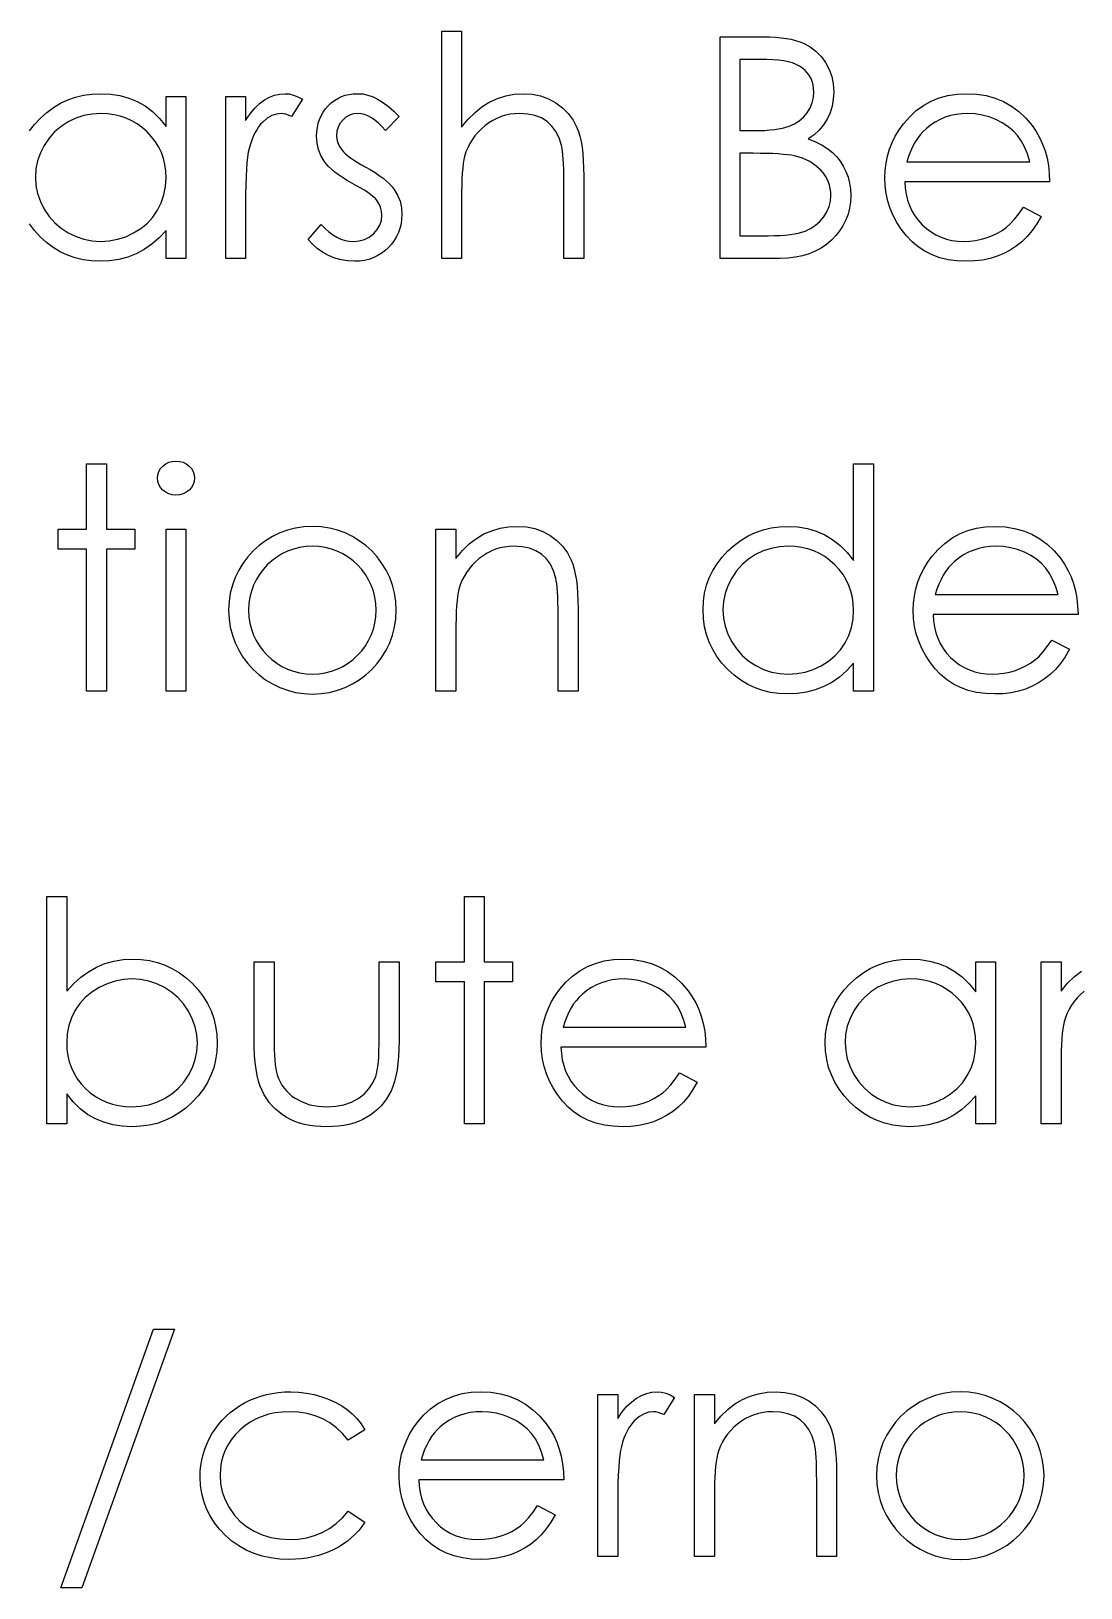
# Model space of a CAD drawing. Header units: millimetres. Extents: x -118 to 176, y -25 to 88.
# Drawn here: x -80.51 to -63.93, y 63.05 to 87.64 of the extents above; entities that cross this region are included whole.
import ezdxf

# ---------------------------------------------------------------- set-up
doc = ezdxf.new("R2010")
doc.units = ezdxf.units.MM

msp = doc.modelspace()

# ---------------------------------------------------------------- linework, layer by layer
at = {"color": 7, "linetype": 'Continuous', "flags": 128}
for points in [[(-74.025, 87.638), (-73.711, 87.638), (-73.711, 87.638), (-73.711, 86.122), (-73.711, 86.122), (-73.607, 86.247), (-73.498, 86.354), (-73.385, 86.445), (-73.265, 86.519), (-73.141, 86.576), (-73.012, 86.617), (-72.878, 86.642), (-72.738, 86.65), (-72.738, 86.65), (-72.596, 86.641), (-72.463, 86.615), (-72.338, 86.569), (-72.222, 86.506), (-72.117, 86.427), (-72.026, 86.337), (-71.95, 86.233), (-71.889, 86.118), (-71.864, 86.052), (-71.842, 85.978), (-71.824, 85.896), (-71.808, 85.805), (-71.797, 85.705), (-71.789, 85.597), (-71.783, 85.48), (-71.782, 85.354), (-71.782, 85.354), (-71.782, 84.048), (-71.782, 84.048), (-72.096, 84.048), (-72.096, 84.048), (-72.096, 85.251), (-72.096, 85.251), (-72.097, 85.355), (-72.098, 85.451), (-72.101, 85.537), (-72.105, 85.615), (-72.11, 85.683), (-72.116, 85.742), (-72.124, 85.792), (-72.132, 85.833), (-72.132, 85.833), (-72.17, 85.951), (-72.221, 86.053), (-72.284, 86.139), (-72.36, 86.21), (-72.449, 86.266), (-72.551, 86.305), (-72.666, 86.329), (-72.793, 86.336), (-72.793, 86.336), (-72.869, 86.334), (-72.943, 86.324), (-73.015, 86.309), (-73.084, 86.288), (-73.152, 86.26), (-73.218, 86.227), (-73.281, 86.187), (-73.343, 86.141), (-73.401, 86.091), (-73.454, 86.038), (-73.502, 85.982), (-73.544, 85.923), (-73.582, 85.862), (-73.614, 85.797), (-73.641, 85.729), (-73.663, 85.659), (-73.663, 85.659), (-73.674, 85.608), (-73.684, 85.547), (-73.692, 85.476), (-73.699, 85.395), (-73.704, 85.304), (-73.708, 85.203), (-73.711, 85.093), (-73.711, 84.973), (-73.711, 84.973), (-73.711, 84.048), (-73.711, 84.048), (-74.025, 84.048), (-74.025, 84.048), (-74.025, 87.638)], [(-69.628, 87.548), (-68.945, 87.548), (-68.945, 87.548), (-68.845, 87.546), (-68.751, 87.542), (-68.662, 87.534), (-68.58, 87.523), (-68.504, 87.509), (-68.434, 87.492), (-68.369, 87.471), (-68.311, 87.448), (-68.206, 87.391), (-68.113, 87.321), (-68.031, 87.237), (-67.961, 87.141), (-67.905, 87.034), (-67.865, 86.922), (-67.841, 86.804), (-67.833, 86.681), (-67.833, 86.681), (-67.839, 86.565), (-67.859, 86.455), (-67.891, 86.35), (-67.936, 86.25), (-67.994, 86.158), (-68.062, 86.075), (-68.144, 86.001), (-68.238, 85.936), (-68.238, 85.936), (-68.119, 85.888), (-68.015, 85.836), (-67.926, 85.78), (-67.851, 85.72), (-67.786, 85.655), (-67.73, 85.584), (-67.681, 85.506), (-67.64, 85.421), (-67.607, 85.332), (-67.583, 85.239), (-67.569, 85.142), (-67.564, 85.041), (-67.564, 85.041), (-67.569, 84.939), (-67.583, 84.841), (-67.607, 84.747), (-67.64, 84.657), (-67.682, 84.571), (-67.735, 84.488), (-67.797, 84.41), (-67.867, 84.336), (-67.947, 84.269), (-68.032, 84.21), (-68.124, 84.161), (-68.222, 84.12), (-68.327, 84.089), (-68.439, 84.066), (-68.557, 84.052), (-68.681, 84.048), (-68.681, 84.048), (-69.628, 84.048), (-69.628, 84.048), (-69.628, 87.548)], [(-69.314, 87.189), (-69.314, 86.067), (-69.314, 86.067), (-69.103, 86.067), (-69.103, 86.067), (-69.01, 86.069), (-68.924, 86.071), (-68.844, 86.077), (-68.77, 86.084), (-68.703, 86.094), (-68.642, 86.106), (-68.587, 86.119), (-68.539, 86.135), (-68.454, 86.174), (-68.377, 86.223), (-68.31, 86.281), (-68.253, 86.349), (-68.207, 86.424), (-68.174, 86.504), (-68.153, 86.587), (-68.147, 86.674), (-68.147, 86.674), (-68.15, 86.732), (-68.158, 86.788), (-68.172, 86.84), (-68.191, 86.889), (-68.217, 86.934), (-68.247, 86.976), (-68.283, 87.016), (-68.325, 87.051), (-68.372, 87.084), (-68.426, 87.112), (-68.486, 87.135), (-68.554, 87.155), (-68.627, 87.169), (-68.707, 87.18), (-68.794, 87.187), (-68.888, 87.189), (-68.888, 87.189), (-69.314, 87.189)], [(-78.064, 86.606), (-78.064, 84.048), (-78.064, 84.048), (-78.378, 84.048), (-78.378, 84.048), (-78.378, 84.49), (-78.378, 84.49), (-78.487, 84.372), (-78.601, 84.272), (-78.723, 84.187), (-78.85, 84.12), (-78.984, 84.069), (-79.124, 84.032), (-79.27, 84.01), (-79.423, 84.003), (-79.423, 84.003), (-79.558, 84.009), (-79.688, 84.028), (-79.814, 84.058), (-79.934, 84.1), (-80.049, 84.154), (-80.16, 84.221), (-80.265, 84.3), (-80.366, 84.391), (-80.457, 84.49), (-80.537, 84.595)], [(-80.535, 86.061), (-80.455, 86.165), (-80.362, 86.264), (-80.261, 86.355), (-80.155, 86.433), (-80.044, 86.5), (-79.927, 86.554), (-79.806, 86.596), (-79.68, 86.627), (-79.549, 86.644), (-79.413, 86.65), (-79.413, 86.65), (-79.256, 86.643), (-79.108, 86.62), (-78.967, 86.58), (-78.834, 86.526), (-78.708, 86.456), (-78.59, 86.366), (-78.48, 86.259), (-78.378, 86.132), (-78.378, 86.132), (-78.378, 86.606), (-78.378, 86.606), (-78.064, 86.606)], [(-77.436, 86.606), (-77.121, 86.606), (-77.121, 86.606), (-77.121, 86.229), (-77.121, 86.229), (-77.05, 86.333), (-76.976, 86.421), (-76.901, 86.493), (-76.824, 86.551), (-76.745, 86.594), (-76.664, 86.626), (-76.582, 86.644), (-76.497, 86.65), (-76.497, 86.65), (-76.432, 86.645), (-76.365, 86.629), (-76.296, 86.601), (-76.224, 86.563), (-76.224, 86.563), (-76.397, 86.291), (-76.397, 86.291), (-76.442, 86.31), (-76.484, 86.325), (-76.523, 86.334), (-76.557, 86.336), (-76.557, 86.336), (-76.632, 86.328), (-76.706, 86.303), (-76.779, 86.261), (-76.85, 86.202), (-76.885, 86.166), (-76.917, 86.125), (-76.946, 86.08), (-76.974, 86.031), (-77, 85.976), (-77.024, 85.917), (-77.046, 85.853), (-77.065, 85.785), (-77.065, 85.785), (-77.079, 85.724), (-77.09, 85.649), (-77.1, 85.56), (-77.107, 85.457), (-77.114, 85.341), (-77.118, 85.21), (-77.121, 85.066), (-77.121, 84.907), (-77.121, 84.907), (-77.121, 84.048), (-77.121, 84.048), (-77.436, 84.048), (-77.436, 84.048), (-77.436, 86.606)], [(-74.698, 86.287), (-74.912, 86.067), (-74.912, 86.067), (-74.968, 86.13), (-75.024, 86.185), (-75.08, 86.231), (-75.135, 86.269), (-75.19, 86.298), (-75.245, 86.32), (-75.299, 86.332), (-75.353, 86.336), (-75.353, 86.336), (-75.419, 86.33), (-75.48, 86.31), (-75.537, 86.278), (-75.588, 86.233), (-75.631, 86.179), (-75.661, 86.121), (-75.679, 86.059), (-75.686, 85.992), (-75.686, 85.992), (-75.68, 85.932), (-75.664, 85.874), (-75.637, 85.816), (-75.599, 85.76), (-75.599, 85.76), (-75.574, 85.731), (-75.543, 85.702), (-75.507, 85.67), (-75.464, 85.638), (-75.415, 85.604), (-75.36, 85.57), (-75.3, 85.534), (-75.233, 85.496), (-75.233, 85.496), (-75.152, 85.45), (-75.078, 85.405), (-75.01, 85.359), (-74.949, 85.314), (-74.895, 85.269), (-74.847, 85.225), (-74.806, 85.181), (-74.773, 85.137), (-74.773, 85.137), (-74.721, 85.047), (-74.683, 84.951), (-74.661, 84.849), (-74.654, 84.742), (-74.654, 84.742), (-74.657, 84.666), (-74.667, 84.593), (-74.684, 84.523), (-74.707, 84.457), (-74.738, 84.392), (-74.774, 84.331), (-74.818, 84.273), (-74.868, 84.218), (-74.923, 84.167), (-74.982, 84.124), (-75.043, 84.087), (-75.109, 84.057), (-75.177, 84.033), (-75.249, 84.016), (-75.325, 84.007), (-75.403, 84.003), (-75.403, 84.003), (-75.509, 84.009), (-75.612, 84.026), (-75.713, 84.055), (-75.812, 84.095), (-75.905, 84.145), (-75.99, 84.205), (-76.066, 84.273), (-76.134, 84.349), (-76.134, 84.349), (-75.926, 84.586), (-75.926, 84.586), (-75.866, 84.523), (-75.805, 84.469), (-75.742, 84.422), (-75.68, 84.384), (-75.616, 84.355), (-75.551, 84.334), (-75.486, 84.321), (-75.419, 84.317), (-75.419, 84.317), (-75.329, 84.325), (-75.245, 84.348), (-75.169, 84.386), (-75.099, 84.44), (-75.042, 84.504), (-75.001, 84.574), (-74.976, 84.648), (-74.968, 84.729), (-74.968, 84.729), (-74.973, 84.795), (-74.989, 84.858), (-75.016, 84.917), (-75.054, 84.973), (-75.054, 84.973), (-75.078, 84.999), (-75.11, 85.028), (-75.149, 85.059), (-75.193, 85.091), (-75.245, 85.125), (-75.304, 85.16), (-75.369, 85.197), (-75.442, 85.236), (-75.442, 85.236), (-75.519, 85.28), (-75.591, 85.325), (-75.655, 85.369), (-75.714, 85.412), (-75.766, 85.456), (-75.811, 85.499), (-75.85, 85.543), (-75.883, 85.585), (-75.883, 85.585), (-75.934, 85.674), (-75.97, 85.771), (-75.993, 85.871), (-76, 85.979), (-76, 85.979), (-75.997, 86.05), (-75.988, 86.118), (-75.974, 86.182), (-75.954, 86.244), (-75.928, 86.302), (-75.897, 86.357), (-75.859, 86.41), (-75.817, 86.459), (-75.769, 86.504), (-75.719, 86.542), (-75.665, 86.575), (-75.609, 86.603), (-75.55, 86.624), (-75.487, 86.639), (-75.422, 86.648), (-75.353, 86.65), (-75.353, 86.65), (-75.272, 86.645), (-75.191, 86.628), (-75.109, 86.599), (-75.027, 86.559), (-74.945, 86.508), (-74.863, 86.446), (-74.78, 86.372), (-74.698, 86.287)], [(-64.836, 84.856), (-64.557, 84.709), (-64.557, 84.709), (-64.626, 84.592), (-64.7, 84.487), (-64.778, 84.393), (-64.862, 84.311), (-64.951, 84.241), (-65.045, 84.179), (-65.146, 84.126), (-65.251, 84.082), (-65.362, 84.047), (-65.481, 84.023), (-65.606, 84.008), (-65.739, 84.003), (-65.739, 84.003), (-65.886, 84.009), (-66.025, 84.028), (-66.155, 84.06), (-66.278, 84.104), (-66.392, 84.161), (-66.497, 84.23), (-66.596, 84.312), (-66.685, 84.407), (-66.765, 84.509), (-66.834, 84.615), (-66.892, 84.724), (-66.94, 84.837), (-66.978, 84.953), (-67.004, 85.072), (-67.02, 85.194), (-67.025, 85.32), (-67.025, 85.32), (-67.02, 85.437), (-67.007, 85.552), (-66.984, 85.664), (-66.952, 85.773), (-66.91, 85.878), (-66.86, 85.979), (-66.8, 86.078), (-66.731, 86.174), (-66.731, 86.174), (-66.633, 86.285), (-66.528, 86.383), (-66.415, 86.464), (-66.294, 86.531), (-66.165, 86.583), (-66.028, 86.621), (-65.884, 86.643), (-65.731, 86.65), (-65.731, 86.65), (-65.574, 86.643), (-65.425, 86.619), (-65.284, 86.58), (-65.151, 86.525), (-65.026, 86.454), (-64.91, 86.367), (-64.801, 86.265), (-64.701, 86.147), (-64.701, 86.147), (-64.637, 86.055), (-64.581, 85.958), (-64.534, 85.855), (-64.495, 85.747), (-64.464, 85.634), (-64.442, 85.515), (-64.428, 85.39), (-64.423, 85.259), (-64.423, 85.259), (-66.711, 85.259), (-66.711, 85.259), (-66.705, 85.158), (-66.691, 85.062), (-66.668, 84.97), (-66.638, 84.883), (-66.6, 84.801), (-66.553, 84.723), (-66.499, 84.65), (-66.436, 84.581), (-66.368, 84.52), (-66.295, 84.466), (-66.219, 84.42), (-66.138, 84.383), (-66.054, 84.354), (-65.966, 84.334), (-65.874, 84.321), (-65.778, 84.317), (-65.778, 84.317), (-65.684, 84.321), (-65.592, 84.332), (-65.501, 84.351), (-65.411, 84.377), (-65.325, 84.409), (-65.246, 84.447), (-65.174, 84.489), (-65.108, 84.536), (-65.044, 84.593), (-64.977, 84.666), (-64.908, 84.752), (-64.836, 84.856)], [(-79.409, 86.336), (-79.546, 86.328), (-79.678, 86.303), (-79.804, 86.262), (-79.925, 86.205), (-80.037, 86.132), (-80.138, 86.046), (-80.226, 85.947), (-80.302, 85.834), (-80.363, 85.714), (-80.407, 85.589), (-80.434, 85.461), (-80.442, 85.33), (-80.442, 85.33), (-80.433, 85.2), (-80.407, 85.072), (-80.363, 84.947), (-80.301, 84.825), (-80.224, 84.712), (-80.136, 84.612), (-80.035, 84.525), (-79.922, 84.451), (-79.8, 84.392), (-79.675, 84.351), (-79.545, 84.326), (-79.411, 84.317), (-79.411, 84.317), (-79.275, 84.326), (-79.143, 84.35), (-79.015, 84.391), (-78.89, 84.45), (-78.774, 84.522), (-78.672, 84.606), (-78.585, 84.702), (-78.511, 84.809), (-78.453, 84.926), (-78.411, 85.051), (-78.386, 85.182), (-78.378, 85.321), (-78.378, 85.321), (-78.383, 85.427), (-78.397, 85.529), (-78.42, 85.626), (-78.452, 85.719), (-78.494, 85.807), (-78.545, 85.891), (-78.606, 85.97), (-78.676, 86.045), (-78.752, 86.113), (-78.833, 86.173), (-78.918, 86.223), (-79.008, 86.263), (-79.101, 86.296), (-79.2, 86.318), (-79.302, 86.332), (-79.409, 86.336)], [(-64.737, 85.574), (-64.774, 85.698), (-64.82, 85.808), (-64.872, 85.906), (-64.932, 85.99), (-65.001, 86.064), (-65.081, 86.131), (-65.171, 86.19), (-65.271, 86.241), (-65.378, 86.283), (-65.488, 86.312), (-65.6, 86.331), (-65.715, 86.336), (-65.715, 86.336), (-65.809, 86.333), (-65.9, 86.322), (-65.988, 86.303), (-66.071, 86.277), (-66.152, 86.242), (-66.23, 86.202), (-66.303, 86.153), (-66.374, 86.097), (-66.374, 86.097), (-66.423, 86.05), (-66.469, 85.998), (-66.511, 85.942), (-66.551, 85.879), (-66.587, 85.81), (-66.621, 85.737), (-66.651, 85.658), (-66.678, 85.574), (-66.678, 85.574), (-64.737, 85.574)], [(-69.314, 85.708), (-69.314, 84.407), (-69.314, 84.407), (-68.866, 84.407), (-68.866, 84.407), (-68.77, 84.408), (-68.681, 84.411), (-68.599, 84.417), (-68.523, 84.425), (-68.454, 84.435), (-68.391, 84.448), (-68.335, 84.462), (-68.286, 84.479), (-68.198, 84.52), (-68.12, 84.572), (-68.05, 84.634), (-67.99, 84.706), (-67.941, 84.785), (-67.906, 84.867), (-67.885, 84.953), (-67.878, 85.041), (-67.878, 85.041), (-67.88, 85.097), (-67.888, 85.151), (-67.9, 85.203), (-67.916, 85.253), (-67.937, 85.301), (-67.964, 85.348), (-67.995, 85.393), (-68.031, 85.435), (-68.114, 85.513), (-68.212, 85.578), (-68.325, 85.629), (-68.451, 85.667), (-68.451, 85.667), (-68.502, 85.677), (-68.562, 85.685), (-68.631, 85.692), (-68.708, 85.698), (-68.794, 85.703), (-68.89, 85.705), (-68.993, 85.707), (-69.106, 85.708), (-69.106, 85.708), (-69.314, 85.708)], [(-79.634, 80.804), (-79.32, 80.804), (-79.32, 80.804), (-79.32, 79.772), (-79.32, 79.772), (-78.871, 79.772), (-78.871, 79.772), (-78.871, 79.458), (-78.871, 79.458), (-79.32, 79.458), (-79.32, 79.458), (-79.32, 77.215), (-79.32, 77.215), (-79.634, 77.215), (-79.634, 77.215), (-79.634, 79.458), (-79.634, 79.458), (-80.083, 79.458), (-80.083, 79.458), (-80.083, 79.772), (-80.083, 79.772), (-79.634, 79.772), (-79.634, 79.772), (-79.634, 80.804)], [(-78.222, 80.849), (-78.164, 80.844), (-78.11, 80.83), (-78.06, 80.804), (-78.015, 80.77), (-77.978, 80.729), (-77.951, 80.682), (-77.935, 80.633), (-77.929, 80.579), (-77.929, 80.579), (-77.935, 80.526), (-77.951, 80.477), (-77.978, 80.431), (-78.015, 80.39), (-78.06, 80.356), (-78.11, 80.33), (-78.164, 80.316), (-78.222, 80.311), (-78.222, 80.311), (-78.28, 80.316), (-78.332, 80.33), (-78.382, 80.356), (-78.427, 80.39), (-78.464, 80.431), (-78.491, 80.477), (-78.507, 80.526), (-78.513, 80.579), (-78.513, 80.579), (-78.507, 80.633), (-78.491, 80.682), (-78.464, 80.729), (-78.427, 80.77), (-78.382, 80.804), (-78.332, 80.83), (-78.28, 80.844), (-78.222, 80.849)], [(-67.205, 80.804), (-67.205, 77.215), (-67.205, 77.215), (-67.519, 77.215), (-67.519, 77.215), (-67.519, 77.657), (-67.519, 77.657), (-67.628, 77.539), (-67.742, 77.438), (-67.864, 77.354), (-67.991, 77.287), (-68.125, 77.236), (-68.265, 77.199), (-68.411, 77.177), (-68.564, 77.17), (-68.564, 77.17), (-68.699, 77.176), (-68.829, 77.194), (-68.955, 77.224), (-69.075, 77.266), (-69.19, 77.321), (-69.301, 77.388), (-69.406, 77.466), (-69.507, 77.557), (-69.598, 77.657), (-69.678, 77.761), (-69.744, 77.871), (-69.8, 77.987), (-69.842, 78.108), (-69.873, 78.233), (-69.891, 78.364), (-69.897, 78.5), (-69.897, 78.5), (-69.891, 78.634), (-69.873, 78.763), (-69.842, 78.886), (-69.798, 79.005), (-69.743, 79.119), (-69.676, 79.227), (-69.596, 79.332), (-69.503, 79.431), (-69.402, 79.521), (-69.296, 79.6), (-69.185, 79.666), (-69.068, 79.72), (-68.947, 79.763), (-68.821, 79.793), (-68.69, 79.811), (-68.554, 79.817), (-68.554, 79.817), (-68.397, 79.809), (-68.249, 79.783), (-68.108, 79.741), (-67.975, 79.682), (-67.849, 79.606), (-67.731, 79.514), (-67.621, 79.403), (-67.519, 79.277), (-67.519, 79.277), (-67.519, 80.804), (-67.519, 80.804), (-67.205, 80.804)], [(-78.378, 79.772), (-78.064, 79.772), (-78.064, 79.772), (-78.064, 77.215), (-78.064, 77.215), (-78.378, 77.215), (-78.378, 77.215), (-78.378, 79.772)], [(-74.115, 79.772), (-73.801, 79.772), (-73.801, 79.772), (-73.801, 79.311), (-73.801, 79.311), (-73.698, 79.434), (-73.59, 79.54), (-73.476, 79.627), (-73.357, 79.697), (-73.233, 79.749), (-73.103, 79.787), (-72.968, 79.809), (-72.828, 79.817), (-72.828, 79.817), (-72.686, 79.808), (-72.553, 79.781), (-72.428, 79.736), (-72.312, 79.673), (-72.207, 79.594), (-72.115, 79.503), (-72.04, 79.399), (-71.979, 79.283), (-71.954, 79.218), (-71.932, 79.143), (-71.914, 79.061), (-71.898, 78.97), (-71.887, 78.871), (-71.878, 78.763), (-71.873, 78.646), (-71.871, 78.521), (-71.871, 78.521), (-71.871, 77.215), (-71.871, 77.215), (-72.186, 77.215), (-72.186, 77.215), (-72.186, 78.418), (-72.186, 78.418), (-72.186, 78.522), (-72.188, 78.617), (-72.19, 78.704), (-72.195, 78.782), (-72.2, 78.85), (-72.207, 78.908), (-72.214, 78.959), (-72.223, 79), (-72.223, 79), (-72.259, 79.117), (-72.308, 79.22), (-72.371, 79.306), (-72.448, 79.377), (-72.538, 79.432), (-72.64, 79.471), (-72.755, 79.495), (-72.883, 79.503), (-72.883, 79.503), (-72.958, 79.5), (-73.032, 79.491), (-73.104, 79.476), (-73.173, 79.455), (-73.241, 79.427), (-73.307, 79.394), (-73.371, 79.354), (-73.433, 79.308), (-73.491, 79.258), (-73.544, 79.205), (-73.591, 79.149), (-73.634, 79.09), (-73.671, 79.028), (-73.704, 78.964), (-73.731, 78.896), (-73.753, 78.826), (-73.753, 78.826), (-73.764, 78.774), (-73.774, 78.712), (-73.782, 78.641), (-73.789, 78.56), (-73.794, 78.47), (-73.798, 78.369), (-73.8, 78.259), (-73.801, 78.139), (-73.801, 78.139), (-73.801, 77.215), (-73.801, 77.215), (-74.115, 77.215), (-74.115, 77.215), (-74.115, 79.772)], [(-64.388, 78.022), (-64.109, 77.876), (-64.109, 77.876), (-64.177, 77.759), (-64.251, 77.653), (-64.33, 77.559), (-64.414, 77.478), (-64.503, 77.407), (-64.597, 77.346), (-64.697, 77.292), (-64.802, 77.248), (-64.914, 77.214), (-65.032, 77.189), (-65.158, 77.175), (-65.29, 77.17), (-65.29, 77.17), (-65.437, 77.176), (-65.576, 77.195), (-65.707, 77.226), (-65.829, 77.271), (-65.943, 77.327), (-66.049, 77.397), (-66.147, 77.479), (-66.236, 77.574), (-66.316, 77.676), (-66.385, 77.782), (-66.443, 77.891), (-66.491, 78.004), (-66.529, 78.12), (-66.556, 78.238), (-66.571, 78.361), (-66.577, 78.486), (-66.577, 78.486), (-66.572, 78.604), (-66.558, 78.719), (-66.535, 78.831), (-66.503, 78.939), (-66.462, 79.044), (-66.411, 79.146), (-66.351, 79.245), (-66.282, 79.34), (-66.282, 79.34), (-66.185, 79.452), (-66.08, 79.549), (-65.967, 79.631), (-65.845, 79.698), (-65.716, 79.75), (-65.58, 79.788), (-65.435, 79.809), (-65.282, 79.817), (-65.282, 79.817), (-65.125, 79.809), (-64.976, 79.786), (-64.835, 79.746), (-64.703, 79.692), (-64.578, 79.621), (-64.461, 79.534), (-64.353, 79.431), (-64.252, 79.314), (-64.252, 79.314), (-64.188, 79.222), (-64.133, 79.125), (-64.085, 79.022), (-64.046, 78.914), (-64.015, 78.8), (-63.993, 78.681), (-63.98, 78.556), (-63.974, 78.426), (-63.974, 78.426), (-66.263, 78.426), (-66.263, 78.426), (-66.256, 78.325), (-66.242, 78.228), (-66.22, 78.137), (-66.189, 78.05), (-66.151, 77.968), (-66.105, 77.89), (-66.05, 77.817), (-65.988, 77.748), (-65.919, 77.686), (-65.847, 77.632), (-65.77, 77.587), (-65.69, 77.55), (-65.606, 77.521), (-65.517, 77.501), (-65.425, 77.488), (-65.329, 77.484), (-65.329, 77.484), (-65.235, 77.487), (-65.144, 77.498), (-65.052, 77.517), (-64.963, 77.543), (-64.876, 77.576), (-64.797, 77.613), (-64.725, 77.656), (-64.659, 77.703), (-64.595, 77.759), (-64.529, 77.832), (-64.459, 77.919), (-64.388, 78.022)], [(-68.55, 79.503), (-68.687, 79.495), (-68.819, 79.47), (-68.945, 79.429), (-69.066, 79.371), (-69.178, 79.299), (-69.279, 79.213), (-69.367, 79.114), (-69.444, 79.001), (-69.505, 78.88), (-69.548, 78.756), (-69.575, 78.628), (-69.583, 78.497), (-69.583, 78.497), (-69.574, 78.366), (-69.548, 78.239), (-69.504, 78.114), (-69.442, 77.992), (-69.365, 77.878), (-69.277, 77.778), (-69.176, 77.691), (-69.063, 77.618), (-68.942, 77.559), (-68.816, 77.517), (-68.686, 77.492), (-68.552, 77.484), (-68.552, 77.484), (-68.416, 77.492), (-68.284, 77.517), (-68.156, 77.558), (-68.031, 77.616), (-67.915, 77.688), (-67.813, 77.773), (-67.726, 77.869), (-67.652, 77.976), (-67.594, 78.093), (-67.552, 78.218), (-67.527, 78.349), (-67.519, 78.488), (-67.519, 78.488), (-67.524, 78.594), (-67.538, 78.695), (-67.561, 78.793), (-67.593, 78.885), (-67.635, 78.974), (-67.686, 79.058), (-67.747, 79.137), (-67.817, 79.212), (-67.893, 79.28), (-67.974, 79.34), (-68.059, 79.389), (-68.149, 79.43), (-68.242, 79.462), (-68.341, 79.485), (-68.443, 79.499), (-68.55, 79.503)], [(-64.288, 78.74), (-64.325, 78.864), (-64.371, 78.975), (-64.423, 79.073), (-64.484, 79.157), (-64.552, 79.231), (-64.632, 79.298), (-64.722, 79.356), (-64.822, 79.408), (-64.929, 79.45), (-65.039, 79.479), (-65.151, 79.497), (-65.266, 79.503), (-65.266, 79.503), (-65.36, 79.499), (-65.451, 79.488), (-65.539, 79.469), (-65.622, 79.443), (-65.704, 79.409), (-65.781, 79.368), (-65.854, 79.319), (-65.925, 79.263), (-65.925, 79.263), (-65.974, 79.217), (-66.02, 79.165), (-66.063, 79.108), (-66.102, 79.046), (-66.138, 78.977), (-66.172, 78.904), (-66.202, 78.825), (-66.23, 78.74), (-66.23, 78.74), (-64.288, 78.74)], [(-80.262, 70.381), (-80.263, 73.971), (-80.263, 73.971), (-79.948, 73.971), (-79.948, 73.971), (-79.948, 72.475), (-79.948, 72.475), (-79.84, 72.595), (-79.725, 72.698), (-79.604, 72.785), (-79.477, 72.857), (-79.343, 72.912), (-79.204, 72.952), (-79.057, 72.976), (-78.905, 72.984), (-78.905, 72.984), (-78.77, 72.977), (-78.639, 72.959), (-78.513, 72.929), (-78.393, 72.887), (-78.278, 72.832), (-78.167, 72.766), (-78.062, 72.687), (-77.961, 72.596), (-77.87, 72.496), (-77.79, 72.392), (-77.723, 72.282), (-77.668, 72.167), (-77.625, 72.047), (-77.595, 71.922), (-77.577, 71.791), (-77.57, 71.655), (-77.57, 71.655), (-77.577, 71.521), (-77.595, 71.392), (-77.626, 71.268), (-77.669, 71.149), (-77.724, 71.035), (-77.792, 70.926), (-77.872, 70.822), (-77.965, 70.723), (-78.066, 70.632), (-78.172, 70.554), (-78.283, 70.487), (-78.4, 70.433), (-78.521, 70.39), (-78.647, 70.36), (-78.779, 70.343), (-78.915, 70.336), (-78.915, 70.336), (-79.071, 70.344), (-79.219, 70.367), (-79.359, 70.406), (-79.492, 70.46), (-79.617, 70.532), (-79.735, 70.621), (-79.845, 70.729), (-79.948, 70.854), (-79.948, 70.854), (-79.948, 70.381), (-79.948, 70.381), (-80.263, 70.381)], [(-73.666, 73.971), (-73.352, 73.971), (-73.352, 73.971), (-73.352, 72.939), (-73.352, 72.939), (-72.904, 72.939), (-72.904, 72.939), (-72.904, 72.625), (-72.904, 72.625), (-73.352, 72.625), (-73.352, 72.625), (-73.352, 70.381), (-73.352, 70.381), (-73.666, 70.381), (-73.666, 70.381), (-73.666, 72.625), (-73.666, 72.625), (-74.115, 72.625), (-74.115, 72.625), (-74.115, 72.939), (-74.115, 72.939), (-73.666, 72.939), (-73.666, 72.939), (-73.666, 73.971)], [(-76.987, 72.939), (-76.673, 72.939), (-76.673, 72.939), (-76.673, 71.753), (-76.673, 71.753), (-76.672, 71.648), (-76.67, 71.553), (-76.666, 71.465), (-76.66, 71.386), (-76.653, 71.316), (-76.645, 71.253), (-76.635, 71.2), (-76.623, 71.155), (-76.623, 71.155), (-76.602, 71.098), (-76.577, 71.044), (-76.548, 70.993), (-76.515, 70.946), (-76.477, 70.901), (-76.435, 70.859), (-76.39, 70.821), (-76.339, 70.786), (-76.229, 70.727), (-76.108, 70.684), (-75.978, 70.659), (-75.838, 70.65), (-75.838, 70.65), (-75.698, 70.659), (-75.569, 70.683), (-75.451, 70.725), (-75.344, 70.782), (-75.251, 70.853), (-75.173, 70.935), (-75.111, 71.027), (-75.064, 71.129), (-75.064, 71.129), (-75.052, 71.171), (-75.042, 71.223), (-75.033, 71.286), (-75.025, 71.359), (-75.02, 71.442), (-75.016, 71.535), (-75.013, 71.639), (-75.013, 71.753), (-75.013, 71.753), (-75.013, 72.939), (-75.013, 72.939), (-74.698, 72.939), (-74.698, 72.939), (-74.698, 71.694), (-74.698, 71.694), (-74.701, 71.567), (-74.706, 71.448), (-74.716, 71.336), (-74.73, 71.234), (-74.747, 71.138), (-74.769, 71.052), (-74.795, 70.974), (-74.825, 70.903), (-74.858, 70.838), (-74.895, 70.777), (-74.937, 70.72), (-74.982, 70.666), (-75.032, 70.615), (-75.085, 70.569), (-75.143, 70.526), (-75.205, 70.486), (-75.27, 70.451), (-75.339, 70.42), (-75.413, 70.395), (-75.49, 70.374), (-75.572, 70.357), (-75.658, 70.345), (-75.747, 70.338), (-75.841, 70.336), (-75.841, 70.336), (-75.934, 70.338), (-76.024, 70.345), (-76.109, 70.357), (-76.191, 70.374), (-76.269, 70.395), (-76.343, 70.42), (-76.413, 70.451), (-76.479, 70.486), (-76.54, 70.526), (-76.598, 70.569), (-76.652, 70.616), (-76.702, 70.667), (-76.748, 70.721), (-76.789, 70.779), (-76.827, 70.841), (-76.861, 70.906), (-76.89, 70.978), (-76.916, 71.058), (-76.938, 71.147), (-76.955, 71.244), (-76.969, 71.349), (-76.979, 71.463), (-76.985, 71.586), (-76.987, 71.717), (-76.987, 71.717), (-76.987, 72.939)], [(-70.266, 71.189), (-69.987, 71.042), (-69.987, 71.042), (-70.056, 70.925), (-70.129, 70.82), (-70.208, 70.726), (-70.292, 70.645), (-70.381, 70.574), (-70.475, 70.512), (-70.575, 70.459), (-70.68, 70.415), (-70.792, 70.381), (-70.91, 70.356), (-71.036, 70.341), (-71.168, 70.336), (-71.168, 70.336), (-71.315, 70.343), (-71.454, 70.362), (-71.585, 70.393), (-71.707, 70.437), (-71.821, 70.494), (-71.927, 70.563), (-72.025, 70.646), (-72.114, 70.74), (-72.194, 70.843), (-72.263, 70.948), (-72.322, 71.058), (-72.369, 71.171), (-72.407, 71.286), (-72.434, 71.405), (-72.449, 71.528), (-72.455, 71.653), (-72.455, 71.653), (-72.45, 71.771), (-72.437, 71.886), (-72.413, 71.997), (-72.381, 72.106), (-72.34, 72.211), (-72.289, 72.313), (-72.229, 72.412), (-72.16, 72.507), (-72.16, 72.507), (-72.063, 72.618), (-71.958, 72.716), (-71.845, 72.797), (-71.724, 72.865), (-71.595, 72.916), (-71.458, 72.954), (-71.313, 72.976), (-71.161, 72.984), (-71.161, 72.984), (-71.003, 72.976), (-70.854, 72.952), (-70.713, 72.913), (-70.581, 72.858), (-70.456, 72.787), (-70.34, 72.701), (-70.231, 72.598), (-70.131, 72.48), (-70.131, 72.48), (-70.066, 72.389), (-70.011, 72.292), (-69.963, 72.189), (-69.924, 72.081), (-69.894, 71.967), (-69.871, 71.848), (-69.858, 71.723), (-69.852, 71.593), (-69.852, 71.593), (-72.141, 71.593), (-72.141, 71.593), (-72.134, 71.492), (-72.12, 71.395), (-72.098, 71.303), (-72.067, 71.216), (-72.029, 71.134), (-71.983, 71.056), (-71.928, 70.983), (-71.866, 70.915), (-71.797, 70.853), (-71.725, 70.799), (-71.649, 70.753), (-71.568, 70.716), (-71.484, 70.688), (-71.395, 70.667), (-71.304, 70.655), (-71.208, 70.65), (-71.208, 70.65), (-71.114, 70.654), (-71.022, 70.665), (-70.931, 70.684), (-70.841, 70.71), (-70.755, 70.742), (-70.675, 70.78), (-70.603, 70.822), (-70.537, 70.869), (-70.473, 70.926), (-70.407, 70.999), (-70.337, 71.086), (-70.266, 71.189)], [(-65.275, 72.939), (-65.275, 70.381), (-65.275, 70.381), (-65.589, 70.381), (-65.589, 70.381), (-65.589, 70.824), (-65.589, 70.824), (-65.698, 70.706), (-65.812, 70.605), (-65.934, 70.521), (-66.062, 70.453), (-66.196, 70.402), (-66.335, 70.366), (-66.482, 70.343), (-66.634, 70.336), (-66.634, 70.336), (-66.769, 70.343), (-66.9, 70.361), (-67.025, 70.391), (-67.146, 70.433), (-67.261, 70.488), (-67.372, 70.554), (-67.477, 70.633), (-67.577, 70.724), (-67.669, 70.824), (-67.748, 70.928), (-67.815, 71.038), (-67.87, 71.154), (-67.913, 71.274), (-67.943, 71.4), (-67.961, 71.531), (-67.968, 71.667), (-67.968, 71.667), (-67.961, 71.8), (-67.943, 71.929), (-67.912, 72.053), (-67.869, 72.172), (-67.813, 72.285), (-67.746, 72.394), (-67.666, 72.499), (-67.574, 72.597), (-67.473, 72.688), (-67.366, 72.766), (-67.255, 72.833), (-67.139, 72.887), (-67.018, 72.93), (-66.891, 72.96), (-66.76, 72.977), (-66.624, 72.984), (-66.624, 72.984), (-66.468, 72.976), (-66.319, 72.953), (-66.178, 72.914), (-66.045, 72.86), (-65.92, 72.789), (-65.801, 72.699), (-65.692, 72.592), (-65.589, 72.466), (-65.589, 72.466), (-65.589, 72.939), (-65.589, 72.939), (-65.275, 72.939)], [(-64.557, 72.939), (-64.243, 72.939), (-64.243, 72.939), (-64.243, 72.478), (-64.243, 72.478), (-64.14, 72.601), (-64.032, 72.707), (-63.919, 72.794)], [(-63.875, 72.475), (-63.933, 72.424), (-63.986, 72.372), (-64.034, 72.316), (-64.076, 72.257), (-64.114, 72.195), (-64.146, 72.131), (-64.173, 72.062), (-64.195, 71.992), (-64.195, 71.992), (-64.206, 71.94), (-64.216, 71.879), (-64.224, 71.808), (-64.231, 71.727), (-64.236, 71.636), (-64.24, 71.536), (-64.243, 71.426), (-64.243, 71.306), (-64.243, 71.306), (-64.243, 70.381), (-64.243, 70.381), (-64.557, 70.381), (-64.557, 70.381), (-64.557, 72.939)], [(-78.918, 70.65), (-78.78, 70.659), (-78.649, 70.683), (-78.522, 70.725), (-78.401, 70.782), (-78.289, 70.854), (-78.189, 70.941), (-78.1, 71.04), (-78.025, 71.152), (-77.963, 71.272), (-77.919, 71.397), (-77.893, 71.524), (-77.884, 71.655), (-77.884, 71.655), (-77.893, 71.786), (-77.919, 71.915), (-77.964, 72.039), (-78.026, 72.161), (-78.102, 72.275), (-78.191, 72.375), (-78.292, 72.462), (-78.405, 72.536), (-78.525, 72.595), (-78.651, 72.636), (-78.78, 72.661), (-78.913, 72.67), (-78.913, 72.67), (-79.049, 72.661), (-79.181, 72.636), (-79.31, 72.595), (-79.435, 72.536), (-79.552, 72.463), (-79.654, 72.379), (-79.742, 72.283), (-79.816, 72.175), (-79.874, 72.058), (-79.915, 71.934), (-79.94, 71.803), (-79.948, 71.665), (-79.948, 71.665), (-79.944, 71.559), (-79.929, 71.457), (-79.906, 71.36), (-79.874, 71.267), (-79.832, 71.179), (-79.781, 71.095), (-79.721, 71.016), (-79.651, 70.941), (-79.575, 70.873), (-79.493, 70.814), (-79.409, 70.764), (-79.319, 70.723), (-79.225, 70.691), (-79.127, 70.669), (-79.024, 70.655), (-78.918, 70.65)], [(-70.166, 71.907), (-70.204, 72.031), (-70.249, 72.142), (-70.302, 72.239), (-70.362, 72.323), (-70.431, 72.398), (-70.511, 72.464), (-70.6, 72.523), (-70.701, 72.574), (-70.807, 72.616), (-70.917, 72.646), (-71.029, 72.664), (-71.144, 72.67), (-71.144, 72.67), (-71.238, 72.666), (-71.33, 72.655), (-71.417, 72.636), (-71.501, 72.61), (-71.582, 72.576), (-71.659, 72.535), (-71.733, 72.486), (-71.803, 72.43), (-71.803, 72.43), (-71.853, 72.384), (-71.898, 72.332), (-71.941, 72.275), (-71.98, 72.213), (-72.017, 72.144), (-72.05, 72.07), (-72.08, 71.992), (-72.108, 71.907), (-72.108, 71.907), (-70.166, 71.907)], [(-66.62, 72.67), (-66.758, 72.661), (-66.889, 72.637), (-67.016, 72.595), (-67.137, 72.538), (-67.249, 72.466), (-67.349, 72.379), (-67.438, 72.281), (-67.514, 72.168), (-67.575, 72.047), (-67.618, 71.922), (-67.645, 71.795), (-67.654, 71.664), (-67.654, 71.664), (-67.644, 71.533), (-67.618, 71.406), (-67.574, 71.281), (-67.513, 71.159), (-67.435, 71.045), (-67.347, 70.945), (-67.246, 70.858), (-67.133, 70.784), (-67.012, 70.725), (-66.887, 70.684), (-66.757, 70.659), (-66.623, 70.65), (-66.623, 70.65), (-66.487, 70.659), (-66.354, 70.683), (-66.226, 70.725), (-66.101, 70.783), (-65.986, 70.855), (-65.883, 70.939), (-65.796, 71.035), (-65.723, 71.143), (-65.664, 71.26), (-65.622, 71.385), (-65.598, 71.516), (-65.589, 71.654), (-65.589, 71.654), (-65.594, 71.76), (-65.608, 71.862), (-65.632, 71.959), (-65.664, 72.052), (-65.706, 72.14), (-65.757, 72.224), (-65.817, 72.304), (-65.887, 72.379), (-65.964, 72.447), (-66.044, 72.506), (-66.13, 72.556), (-66.219, 72.597), (-66.313, 72.629), (-66.411, 72.651), (-66.514, 72.665), (-66.62, 72.67)], [(-78.243, 67.138), (-79.707, 63.054), (-79.707, 63.054), (-80.038, 63.054), (-80.038, 63.054), (-78.574, 67.138), (-78.574, 67.138), (-78.243, 67.138)], [(-75.237, 65.551), (-75.5, 65.388), (-75.5, 65.388), (-75.589, 65.493), (-75.686, 65.584), (-75.791, 65.661), (-75.903, 65.724), (-76.024, 65.773), (-76.152, 65.808), (-76.287, 65.829), (-76.431, 65.836), (-76.431, 65.836), (-76.546, 65.831), (-76.657, 65.818), (-76.762, 65.795), (-76.862, 65.763), (-76.957, 65.722), (-77.048, 65.672), (-77.133, 65.613), (-77.214, 65.544), (-77.287, 65.469), (-77.35, 65.39), (-77.404, 65.307), (-77.448, 65.22), (-77.482, 65.13), (-77.506, 65.035), (-77.52, 64.936), (-77.525, 64.834), (-77.525, 64.834), (-77.516, 64.7), (-77.49, 64.57), (-77.445, 64.444), (-77.382, 64.322), (-77.304, 64.209), (-77.212, 64.109), (-77.107, 64.023), (-76.989, 63.95), (-76.86, 63.891), (-76.724, 63.85), (-76.58, 63.826), (-76.429, 63.817), (-76.429, 63.817), (-76.29, 63.824), (-76.157, 63.845), (-76.032, 63.88), (-75.912, 63.929), (-75.799, 63.992), (-75.693, 64.07), (-75.593, 64.161), (-75.5, 64.266), (-75.5, 64.266), (-75.237, 64.093), (-75.237, 64.093), (-75.285, 64.025), (-75.336, 63.961), (-75.393, 63.901), (-75.452, 63.844), (-75.515, 63.792), (-75.583, 63.743), (-75.655, 63.699), (-75.73, 63.658), (-75.808, 63.621), (-75.89, 63.59), (-75.973, 63.563), (-76.06, 63.542), (-76.149, 63.525), (-76.242, 63.513), (-76.336, 63.505), (-76.434, 63.503), (-76.434, 63.503), (-76.582, 63.509), (-76.724, 63.527), (-76.859, 63.556), (-76.988, 63.598), (-77.111, 63.651), (-77.227, 63.716), (-77.337, 63.793), (-77.44, 63.882), (-77.534, 63.98), (-77.614, 64.083), (-77.683, 64.19), (-77.739, 64.303), (-77.783, 64.421), (-77.814, 64.544), (-77.833, 64.672), (-77.839, 64.806), (-77.839, 64.806), (-77.837, 64.896), (-77.828, 64.985), (-77.813, 65.073), (-77.792, 65.158), (-77.767, 65.242), (-77.734, 65.325), (-77.696, 65.406), (-77.653, 65.485), (-77.604, 65.561), (-77.551, 65.633), (-77.493, 65.701), (-77.431, 65.764), (-77.365, 65.823), (-77.294, 65.878), (-77.218, 65.928), (-77.139, 65.974), (-77.056, 66.016), (-76.971, 66.052), (-76.883, 66.082), (-76.793, 66.106), (-76.7, 66.126), (-76.605, 66.139), (-76.508, 66.148), (-76.408, 66.15), (-76.408, 66.15), (-76.282, 66.146), (-76.158, 66.131), (-76.037, 66.107), (-75.918, 66.073), (-75.804, 66.031), (-75.699, 65.983), (-75.604, 65.929), (-75.517, 65.869), (-75.437, 65.803), (-75.364, 65.728), (-75.297, 65.644), (-75.237, 65.551)], [(-72.509, 64.356), (-72.23, 64.209), (-72.23, 64.209), (-72.299, 64.092), (-72.373, 63.987), (-72.451, 63.893), (-72.535, 63.811), (-72.624, 63.741), (-72.718, 63.679), (-72.819, 63.626), (-72.924, 63.582), (-73.035, 63.547), (-73.154, 63.523), (-73.279, 63.508), (-73.412, 63.503), (-73.412, 63.503), (-73.559, 63.509), (-73.698, 63.528), (-73.828, 63.56), (-73.951, 63.604), (-74.065, 63.661), (-74.17, 63.73), (-74.269, 63.812), (-74.358, 63.907), (-74.438, 64.009), (-74.507, 64.115), (-74.565, 64.224), (-74.613, 64.337), (-74.651, 64.453), (-74.677, 64.572), (-74.693, 64.694), (-74.698, 64.82), (-74.698, 64.82), (-74.694, 64.937), (-74.68, 65.052), (-74.657, 65.164), (-74.625, 65.273), (-74.583, 65.378), (-74.533, 65.479), (-74.473, 65.578), (-74.404, 65.674), (-74.404, 65.674), (-74.306, 65.785), (-74.201, 65.883), (-74.088, 65.964), (-73.967, 66.031), (-73.838, 66.083), (-73.701, 66.121), (-73.557, 66.143), (-73.404, 66.15), (-73.404, 66.15), (-73.247, 66.143), (-73.098, 66.119), (-72.957, 66.08), (-72.824, 66.025), (-72.7, 65.954), (-72.583, 65.867), (-72.474, 65.765), (-72.374, 65.647), (-72.374, 65.647), (-72.31, 65.555), (-72.254, 65.458), (-72.207, 65.355), (-72.168, 65.247), (-72.137, 65.134), (-72.115, 65.015), (-72.101, 64.89), (-72.096, 64.759), (-72.096, 64.759), (-74.384, 64.759), (-74.384, 64.759), (-74.378, 64.658), (-74.364, 64.562), (-74.342, 64.47), (-74.311, 64.383), (-74.273, 64.301), (-74.227, 64.223), (-74.172, 64.15), (-74.109, 64.081), (-74.041, 64.02), (-73.969, 63.966), (-73.892, 63.92), (-73.811, 63.883), (-73.727, 63.854), (-73.639, 63.834), (-73.547, 63.821), (-73.451, 63.817), (-73.451, 63.817), (-73.357, 63.821), (-73.265, 63.832), (-73.174, 63.851), (-73.084, 63.877), (-72.998, 63.909), (-72.919, 63.947), (-72.847, 63.989), (-72.781, 64.036), (-72.717, 64.093), (-72.65, 64.166), (-72.581, 64.252), (-72.51, 64.356)], [(-71.557, 66.106), (-71.243, 66.106), (-71.243, 66.106), (-71.243, 65.729), (-71.243, 65.729), (-71.172, 65.833), (-71.098, 65.921), (-71.023, 65.993), (-70.946, 66.051), (-70.867, 66.094), (-70.785, 66.126), (-70.703, 66.144), (-70.619, 66.15), (-70.619, 66.15), (-70.554, 66.145), (-70.487, 66.129), (-70.417, 66.101), (-70.346, 66.063), (-70.346, 66.063), (-70.518, 65.791), (-70.518, 65.791), (-70.564, 65.81), (-70.606, 65.825), (-70.645, 65.834), (-70.679, 65.836), (-70.679, 65.836), (-70.754, 65.828), (-70.828, 65.803), (-70.9, 65.761), (-70.972, 65.702), (-71.006, 65.666), (-71.039, 65.625), (-71.068, 65.58), (-71.096, 65.531), (-71.122, 65.476), (-71.146, 65.417), (-71.168, 65.353), (-71.187, 65.285), (-71.187, 65.285), (-71.201, 65.224), (-71.212, 65.149), (-71.222, 65.06), (-71.229, 64.957), (-71.236, 64.841), (-71.24, 64.71), (-71.243, 64.566), (-71.243, 64.407), (-71.243, 64.407), (-71.243, 63.548), (-71.243, 63.548), (-71.557, 63.548), (-71.557, 63.548), (-71.557, 66.106)], [(-70.032, 66.106), (-69.718, 66.106), (-69.718, 66.106), (-69.718, 65.644), (-69.718, 65.644), (-69.615, 65.768), (-69.507, 65.873), (-69.393, 65.96), (-69.274, 66.03), (-69.15, 66.082), (-69.02, 66.12), (-68.885, 66.143), (-68.744, 66.15), (-68.744, 66.15), (-68.603, 66.141), (-68.47, 66.115), (-68.345, 66.069), (-68.228, 66.006), (-68.123, 65.927), (-68.032, 65.836), (-67.956, 65.733), (-67.895, 65.616), (-67.87, 65.551), (-67.848, 65.477), (-67.83, 65.395), (-67.815, 65.303), (-67.804, 65.204), (-67.795, 65.096), (-67.79, 64.979), (-67.788, 64.854), (-67.788, 64.854), (-67.788, 63.548), (-67.788, 63.548), (-68.102, 63.548), (-68.102, 63.548), (-68.102, 64.751), (-68.102, 64.751), (-68.103, 64.855), (-68.104, 64.951), (-68.107, 65.037), (-68.111, 65.115), (-68.117, 65.183), (-68.123, 65.242), (-68.131, 65.292), (-68.139, 65.333), (-68.139, 65.333), (-68.175, 65.451), (-68.225, 65.553), (-68.288, 65.639), (-68.364, 65.71), (-68.454, 65.766), (-68.557, 65.805), (-68.672, 65.829), (-68.799, 65.836), (-68.799, 65.836), (-68.875, 65.834), (-68.949, 65.824), (-69.021, 65.809), (-69.09, 65.788), (-69.158, 65.76), (-69.224, 65.727), (-69.288, 65.687), (-69.35, 65.641), (-69.408, 65.591), (-69.46, 65.538), (-69.508, 65.482), (-69.551, 65.423), (-69.588, 65.362), (-69.62, 65.297), (-69.648, 65.229), (-69.669, 65.159), (-69.669, 65.159), (-69.68, 65.107), (-69.69, 65.045), (-69.699, 64.975), (-69.706, 64.893), (-69.711, 64.803), (-69.715, 64.703), (-69.717, 64.593), (-69.718, 64.473), (-69.718, 64.473), (-69.718, 63.548), (-69.718, 63.548), (-70.032, 63.548), (-70.032, 63.548), (-70.032, 66.106)], [(-72.41, 65.074), (-72.447, 65.198), (-72.493, 65.308), (-72.545, 65.406), (-72.606, 65.49), (-72.674, 65.564), (-72.754, 65.631), (-72.844, 65.69), (-72.944, 65.741), (-73.051, 65.783), (-73.161, 65.812), (-73.273, 65.831), (-73.388, 65.836), (-73.388, 65.836), (-73.482, 65.833), (-73.573, 65.822), (-73.661, 65.803), (-73.744, 65.777), (-73.826, 65.742), (-73.903, 65.702), (-73.976, 65.653), (-74.047, 65.597), (-74.047, 65.597), (-74.096, 65.55), (-74.142, 65.498), (-74.184, 65.442), (-74.224, 65.379), (-74.26, 65.31), (-74.294, 65.237), (-74.324, 65.158), (-74.351, 65.074), (-74.351, 65.074), (-72.41, 65.074)]]:
    msp.add_lwpolyline(points, dxfattribs=at)
at = {"color": 7, "linetype": 'Continuous'}
for centre, radius, start, end in [((-76.066, 78.493), 1.324, 90.0013, 89.9987), ((-76.067, 78.494), 1.009, 90.0009, 89.9991), ((-65.835, 64.827), 1.324, 90.0002, 89.9998), ((-65.836, 64.827), 1.009, 90.0012, 89.9988)]:
    msp.add_arc(centre, radius, start, end, dxfattribs=at)

doc.saveas('drawing.dxf')
